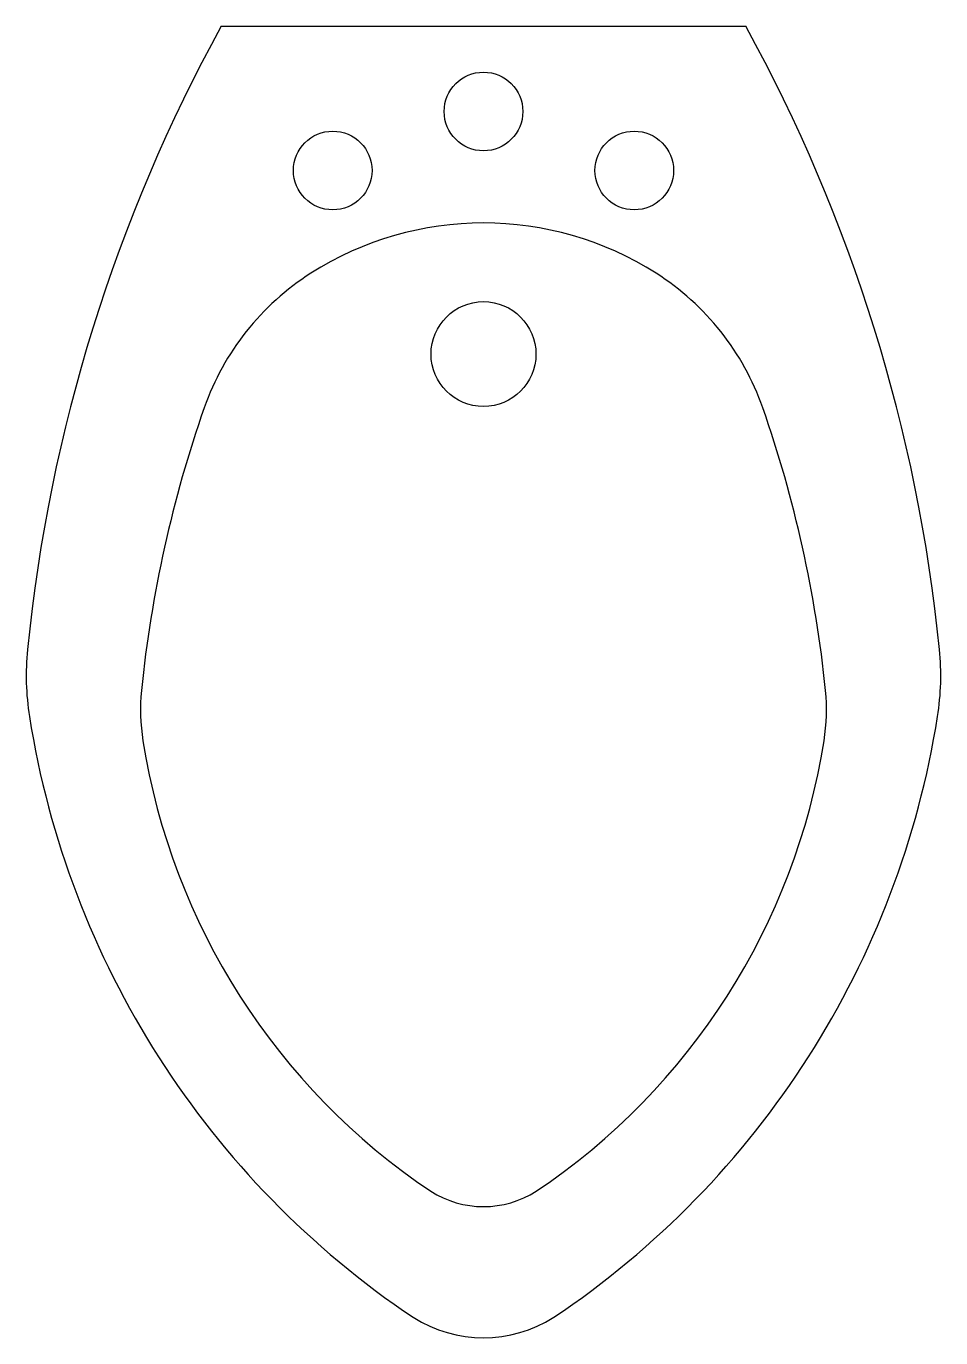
# Model space of a CAD drawing. Extents: x -0.174 to 0.174, y -0.5 to 0.
import ezdxf

# ---------------------------------------------------------------- set-up
doc = ezdxf.new("R2010")
doc.units = 0
doc.layers.add('SN', color=7, linetype='CONTINUOUS')

msp = doc.modelspace()

# ---------------------------------------------------------------- linework, layer by layer
at = {"layer": 'SN', "color": 0}
msp.add_line((-0.09999999999999787, 0), (0.1000000000000014, 0), dxfattribs=at)
for centre, radius in [((1.77635683940025e-14, -0.03249999999992781), 0.015), ((-0.05750000000035271, -0.05500000000034078), 0.015), ((0.05750000000043087, -0.05500000000031235), 0.015), ((3.197442310920451e-14, -0.1249999999998721), 0.02)]:
    msp.add_circle(centre, radius, dxfattribs=at)
for centre, radius, start, end in [((0.443500000000089, -0.2993000000000237), 0.6204617151767775, 151.1588638475208, 174.2932602280791), ((-0.443500000000089, -0.2993000000000237), 0.6204617151767775, 5.706739771922908, 28.8411361524792), ((-7.105427357601002e-15, -0.1975642749980295), 0.1225642749981636, 57.50333767111416, 122.4966623288457), ((-0.0121226675072208, -0.1785330522653155), 0.1, 122.4966623288457, 160.6684686675465), ((0.0121226675072208, -0.1785330522653226), 0.1, 19.33153133245347, 57.50333767111415), ((0.3326250000000641, -0.2994749999998803), 0.4653462863825831, 160.6684686675456, 174.2932602280791), ((-0.3326250000000677, -0.2994749999998803), 0.4653462863825831, 5.706739771922908, 19.33153133245342), ((-0.07438224444758745, -0.2475469532241092), 0.1, 174.2932602280804, 188.9799358891367), ((0.07438224444758745, -0.247546953224095), 0.1, 351.0200641108673, 5.706739771923852), ((-0.0557866833356897, -0.2606602149179409), 0.07500000000000001, 174.2932602280804, 188.9799358891367), ((0.0557866833356897, -0.2606602149179338), 0.07500000000000001, 351.0200641108673, 5.706739771923852), ((0.1622056381826411, -0.2101600369503558), 0.3395237101330789, 188.9799358891367, 236.1681009655425), ((-0.1622056381826411, -0.2101600369503558), 0.3395237101330766, 303.8318990344575, 351.0200641108669), ((0.1216542286369808, -0.2326200277126276), 0.2546427825998092, 188.9799358891367, 236.1681009655425), ((-0.1216542286369808, -0.2326200277126276), 0.2546427825998075, 303.8318990344575, 351.0200641108669), ((0, -0.4124999999994543), 0.03750000000000001, 237.5516397460803, 302.4483602539197), ((0, -0.4499999999994557), 0.05, 237.5516397460803, 302.4483602539197)]:
    msp.add_arc(centre, radius, start, end, dxfattribs=at)

doc.saveas('drawing.dxf')
